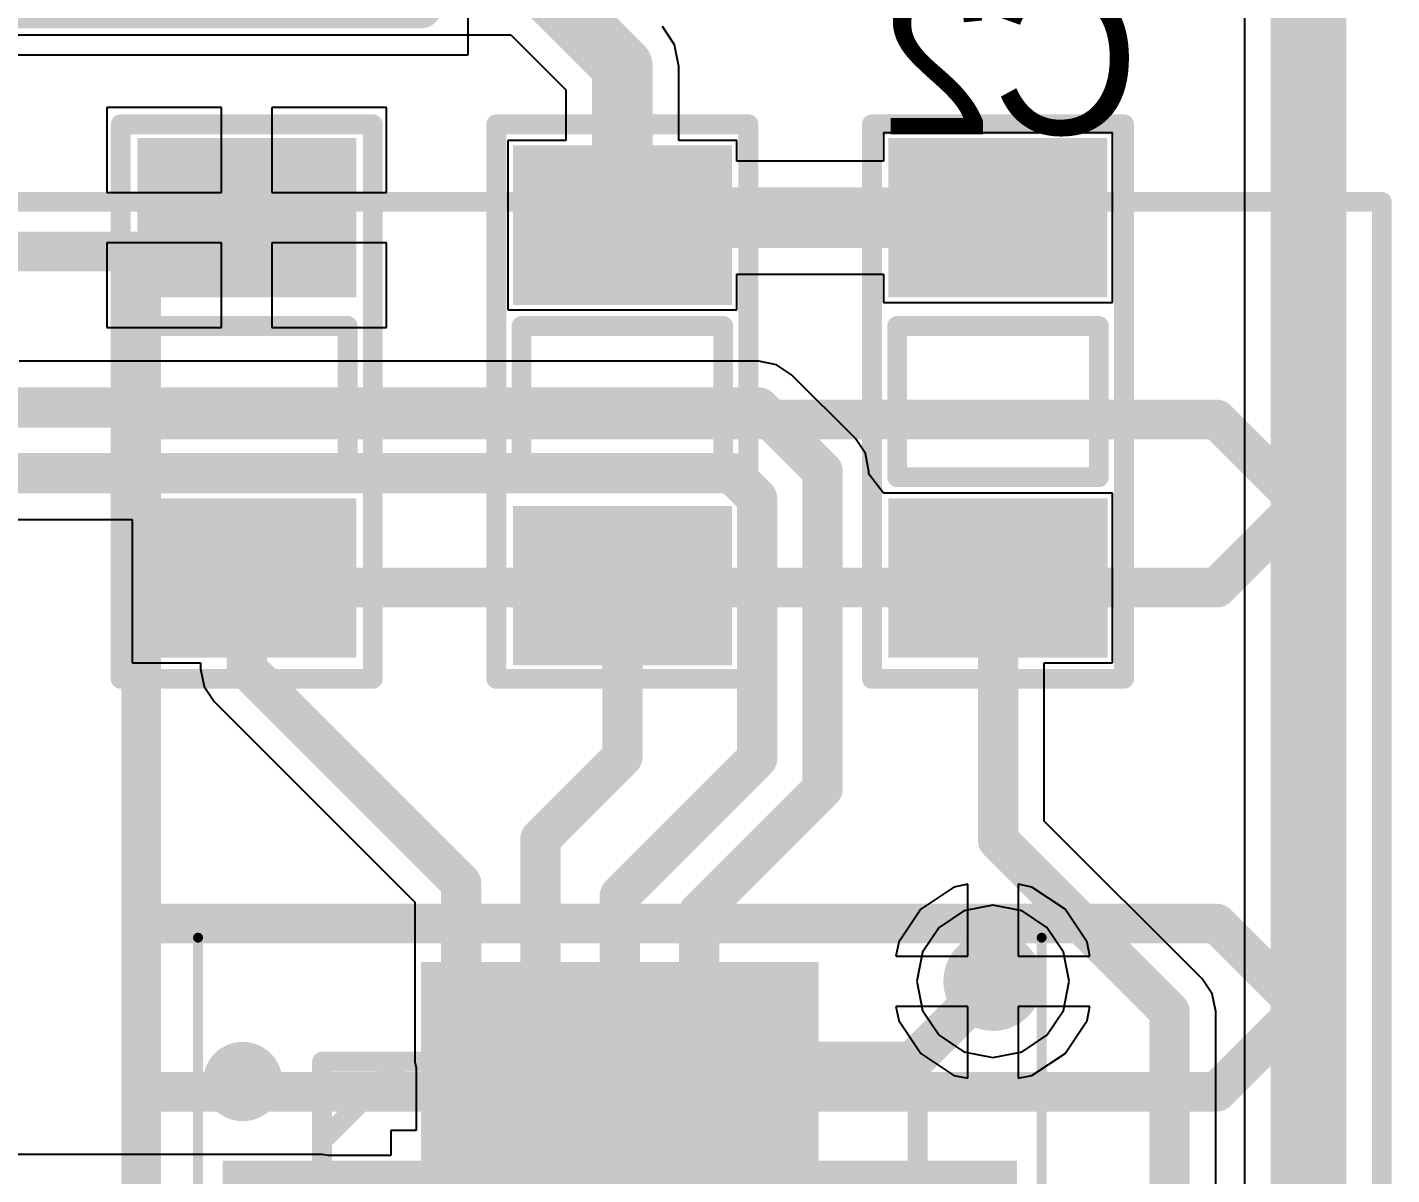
# Model space of a CAD drawing. Header units: millimetres. Extents: x 3.6 to 6.79, y 1.07 to 2.73.
# Drawn here: x 6.5175 to 6.7881, y 1.8666 to 2.0942 of the extents above; entities that cross this region are included whole.
import ezdxf

# ---------------------------------------------------------------- set-up
doc = ezdxf.new("R2010")
doc.units = ezdxf.units.MM
doc.header["$MEASUREMENT"] = 0
for name, color, linetype in [('BottomLayer', 5, 'Continuous'), ('BottomOverlay', 54, 'Continuous'), ('KeepOutLayer', 6, 'Continuous'), ('Mechanical13', 56, 'Continuous'), ('Mechanical15', 56, 'Continuous'), ('MidLayer1', 16, 'Continuous'), ('MidLayer2', 76, 'Continuous'), ('MultiLayer', 9, 'Continuous'), ('TopLayer', 1, 'Continuous'), ('TopOverlay', 2, 'Continuous'), ('TopPaste', 8, 'Continuous'), ('TopSolder', 216, 'Continuous'), ('ViaHoleLayer', 16, 'Continuous')]:
    doc.layers.add(name, color=color, linetype=linetype)

# ---------------------------------------------------------------- blocks, each defined once
blk = doc.blocks.new('RES_SMD_0603_1')
at = {"layer": 'TopLayer'}
for points in [[(-0.04681, -0.01772), (-0.02319, -0.01772), (-0.04681, 0.01772), (-0.02319, 0.01772)], [(0.02468, -0.01771), (0.0483, -0.01771), (0.02468, 0.01772), (0.0483, 0.01772)]]:
    blk.add_solid(points, dxfattribs=at)
at = {"layer": 'TopOverlay', "const_width": 0.00394}
for points in [[(-0.055, 0.025), (0.055, 0.025)], [(-0.055, 0.025), (-0.055, -0.025)], [(0.055, 0.025), (0.055, -0.025)], [(-0.015, 0.02), (0.015, 0.02)], [(-0.015, 0.02), (-0.015, -0.02)], [(0.015, 0.02), (0.015, -0.02)], [(-0.015, -0.02), (0.015, -0.02)], [(-0.055, -0.025), (0.035, -0.025)], [(0.035, -0.025), (0.055, -0.025)]]:
    blk.add_lwpolyline(points, dxfattribs=at)
at = {"layer": 'TopOverlay', "const_width": 0.00197}
for points in [[(-0.05599, 0.025, 1), (-0.05402, 0.025, 1)], [(-0.05599, 0.025, 1), (-0.05402, 0.025, 1)], [(0.05401, 0.025, 1), (0.05598, 0.025, 1)], [(0.05401, 0.025, 1), (0.05598, 0.025, 1)], [(-0.01599, 0.02, 1), (-0.01402, 0.02, 1)], [(-0.01599, 0.02, 1), (-0.01402, 0.02, 1)], [(0.01401, 0.02, 1), (0.01598, 0.02, 1)], [(0.01401, 0.02, 1), (0.01598, 0.02, 1)], [(-0.01599, -0.02, 1), (-0.01402, -0.02, 1)], [(-0.01599, -0.02, 1), (-0.01402, -0.02, 1)], [(0.01401, -0.02, 1), (0.01598, -0.02, 1)], [(0.01401, -0.02, 1), (0.01598, -0.02, 1)], [(-0.05599, -0.025, 1), (-0.05402, -0.025, 1)], [(-0.05599, -0.025, 1), (-0.05402, -0.025, 1)], [(0.03401, -0.025, 1), (0.03598, -0.025, 1)], [(0.03401, -0.025, 1), (0.03598, -0.025, 1)], [(0.05401, -0.025, 1), (0.05598, -0.025, 1)], [(0.05401, -0.025, 1), (0.05598, -0.025, 1)]]:
    blk.add_lwpolyline(points, format="xyb", close=True, dxfattribs=at)
at = {"layer": 'TopPaste'}
for points in [[(-0.04681, -0.01772), (-0.02319, -0.01772), (-0.04681, 0.01772), (-0.02319, 0.01772)], [(0.02468, -0.01771), (0.0483, -0.01771), (0.02468, 0.01772), (0.0483, 0.01772)]]:
    blk.add_solid(points, dxfattribs=at)
at = {"layer": 'TopSolder'}
for points in [[(-0.05081, -0.02172), (-0.01919, -0.02172), (-0.05081, 0.02172), (-0.01919, 0.02172)], [(0.02068, -0.02171), (0.0523, -0.02171), (0.02068, 0.02172), (0.0523, 0.02172)]]:
    blk.add_solid(points, dxfattribs=at)
blk = doc.blocks.new('RES_SMD_0603_2')
at = {"layer": 'TopLayer'}
for points in [[(-0.04681, -0.01772), (-0.02319, -0.01772), (-0.04681, 0.01772), (-0.02319, 0.01772)], [(0.02468, -0.01771), (0.0483, -0.01771), (0.02468, 0.01772), (0.0483, 0.01772)]]:
    blk.add_solid(points, dxfattribs=at)
at = {"layer": 'TopOverlay', "const_width": 0.00394}
for points in [[(0.055, 0.025), (-0.055, 0.025)], [(-0.055, -0.025), (-0.055, 0.025)], [(0.055, -0.025), (0.055, 0.025)], [(0.015, 0.02), (-0.015, 0.02)], [(-0.015, -0.02), (-0.015, 0.02)], [(0.015, -0.02), (0.015, 0.02)], [(0.015, -0.02), (-0.015, -0.02)], [(0.035, -0.025), (-0.055, -0.025)], [(0.055, -0.025), (0.035, -0.025)]]:
    blk.add_lwpolyline(points, dxfattribs=at)
at = {"layer": 'TopOverlay', "const_width": 0.00197}
for points in [[(-0.05599, 0.025, 1), (-0.05402, 0.025, 1)], [(-0.05599, 0.025, 1), (-0.05402, 0.025, 1)], [(0.05401, 0.025, 1), (0.05598, 0.025, 1)], [(0.05401, 0.025, 1), (0.05598, 0.025, 1)], [(-0.01599, 0.02, 1), (-0.01402, 0.02, 1)], [(-0.01599, 0.02, 1), (-0.01402, 0.02, 1)], [(0.01401, 0.02, 1), (0.01598, 0.02, 1)], [(0.01401, 0.02, 1), (0.01598, 0.02, 1)], [(-0.01599, -0.02, 1), (-0.01402, -0.02, 1)], [(-0.01599, -0.02, 1), (-0.01402, -0.02, 1)], [(0.01401, -0.02, 1), (0.01598, -0.02, 1)], [(0.01401, -0.02, 1), (0.01598, -0.02, 1)], [(-0.05599, -0.025, 1), (-0.05402, -0.025, 1)], [(-0.05599, -0.025, 1), (-0.05402, -0.025, 1)], [(0.03401, -0.025, 1), (0.03598, -0.025, 1)], [(0.03401, -0.025, 1), (0.03598, -0.025, 1)], [(0.05401, -0.025, 1), (0.05598, -0.025, 1)], [(0.05401, -0.025, 1), (0.05598, -0.025, 1)]]:
    blk.add_lwpolyline(points, format="xyb", close=True, dxfattribs=at)
at = {"layer": 'TopPaste'}
for points in [[(-0.04681, -0.01772), (-0.02319, -0.01772), (-0.04681, 0.01772), (-0.02319, 0.01772)], [(0.02468, -0.01771), (0.0483, -0.01771), (0.02468, 0.01772), (0.0483, 0.01772)]]:
    blk.add_solid(points, dxfattribs=at)
at = {"layer": 'TopSolder'}
for points in [[(-0.05081, -0.02172), (-0.01919, -0.02172), (-0.05081, 0.02172), (-0.01919, 0.02172)], [(0.02068, -0.02171), (0.0523, -0.02171), (0.02068, 0.02172), (0.0523, 0.02172)]]:
    blk.add_solid(points, dxfattribs=at)
blk = doc.blocks.new('RES_SMD_0603_4')
at = {"layer": 'TopLayer'}
for points in [[(-0.04681, -0.01772), (-0.02319, -0.01772), (-0.04681, 0.01772), (-0.02319, 0.01772)], [(0.02468, -0.01771), (0.0483, -0.01771), (0.02468, 0.01772), (0.0483, 0.01772)]]:
    blk.add_solid(points, dxfattribs=at)
at = {"layer": 'TopOverlay', "const_width": 0.00394}
for points in [[(-0.055, 0.025), (0.055, 0.025)], [(-0.055, 0.025), (-0.055, -0.025)], [(0.055, 0.025), (0.055, -0.025)], [(-0.015, 0.02), (0.015, 0.02)], [(-0.015, 0.02), (-0.015, -0.02)], [(0.015, 0.02), (0.015, -0.02)], [(-0.015, -0.02), (0.015, -0.02)], [(-0.055, -0.025), (0.035, -0.025)], [(0.035, -0.025), (0.055, -0.025)]]:
    blk.add_lwpolyline(points, dxfattribs=at)
at = {"layer": 'TopOverlay', "const_width": 0.00197}
for points in [[(-0.05599, 0.025, 1), (-0.05402, 0.025, 1)], [(-0.05599, 0.025, 1), (-0.05402, 0.025, 1)], [(0.05401, 0.025, 1), (0.05598, 0.025, 1)], [(0.05401, 0.025, 1), (0.05598, 0.025, 1)], [(-0.01599, 0.02, 1), (-0.01402, 0.02, 1)], [(-0.01599, 0.02, 1), (-0.01402, 0.02, 1)], [(0.01401, 0.02, 1), (0.01598, 0.02, 1)], [(0.01401, 0.02, 1), (0.01598, 0.02, 1)], [(-0.01599, -0.02, 1), (-0.01402, -0.02, 1)], [(-0.01599, -0.02, 1), (-0.01402, -0.02, 1)], [(0.01401, -0.02, 1), (0.01598, -0.02, 1)], [(0.01401, -0.02, 1), (0.01598, -0.02, 1)], [(-0.05599, -0.025, 1), (-0.05402, -0.025, 1)], [(-0.05599, -0.025, 1), (-0.05402, -0.025, 1)], [(0.03401, -0.025, 1), (0.03598, -0.025, 1)], [(0.03401, -0.025, 1), (0.03598, -0.025, 1)], [(0.05401, -0.025, 1), (0.05598, -0.025, 1)], [(0.05401, -0.025, 1), (0.05598, -0.025, 1)]]:
    blk.add_lwpolyline(points, format="xyb", close=True, dxfattribs=at)
at = {"layer": 'TopPaste'}
for points in [[(-0.04681, -0.01772), (-0.02319, -0.01772), (-0.04681, 0.01772), (-0.02319, 0.01772)], [(0.02468, -0.01771), (0.0483, -0.01771), (0.02468, 0.01772), (0.0483, 0.01772)]]:
    blk.add_solid(points, dxfattribs=at)
at = {"layer": 'TopSolder'}
for points in [[(-0.05081, -0.02172), (-0.01919, -0.02172), (-0.05081, 0.02172), (-0.01919, 0.02172)], [(0.02068, -0.02171), (0.0523, -0.02171), (0.02068, 0.02172), (0.0523, 0.02172)]]:
    blk.add_solid(points, dxfattribs=at)
blk = doc.blocks.new('QFN40P300X300X80_21N_D_6')
at = {"layer": 'Mechanical13', "const_width": 0.00394}
for points in [[(-0.05906, 0.04331), (-0.04331, 0.05906)], [(-0.05906, -0.05906), (-0.05906, 0.05906)], [(-0.05906, 0.05906), (0.05906, 0.05906)], [(0.05906, -0.05906), (0.05906, 0.05906)], [(-0.05906, -0.05906), (0.05906, -0.05906)]]:
    blk.add_lwpolyline(points, dxfattribs=at)
at = {"layer": 'Mechanical13', "const_width": 0.00197}
for points in [[(-0.06004, 0.05906, 1), (-0.05807, 0.05906, 1)], [(-0.06004, 0.05906, 1), (-0.05807, 0.05906, 1)], [(-0.04429, 0.05906, 1), (-0.04232, 0.05906, 1)], [(0.05807, 0.05906, 1), (0.06004, 0.05906, 1)], [(0.05807, 0.05906, 1), (0.06004, 0.05906, 1)], [(-0.06004, 0.04331, 1), (-0.05807, 0.04331, 1)], [(-0.06004, -0.05906, 1), (-0.05807, -0.05906, 1)], [(-0.06004, -0.05906, 1), (-0.05807, -0.05906, 1)], [(0.05807, -0.05906, 1), (0.06004, -0.05906, 1)], [(0.05807, -0.05906, 1), (0.06004, -0.05906, 1)]]:
    blk.add_lwpolyline(points, format="xyb", close=True, dxfattribs=at)
at = {"layer": 'Mechanical15', "const_width": 0.00197}
for points in [[(-0.08366, -0.08366), (-0.08366, 0.08366)], [(-0.08366, 0.08366), (0.08366, 0.08366)], [(0.08366, -0.08366), (0.08366, 0.08366)], [(-0.08366, -0.08366), (0.08366, -0.08366)]]:
    blk.add_lwpolyline(points, dxfattribs=at)
at = {"layer": 'Mechanical15', "const_width": 0.000984}
for points in [[(-0.08415, 0.08366, 1), (-0.08317, 0.08366, 1)], [(-0.08415, 0.08366, 1), (-0.08317, 0.08366, 1)], [(0.08317, 0.08366, 1), (0.08415, 0.08366, 1)], [(0.08317, 0.08366, 1), (0.08415, 0.08366, 1)], [(-0.08415, -0.08366, 1), (-0.08317, -0.08366, 1)], [(-0.08415, -0.08366, 1), (-0.08317, -0.08366, 1)], [(0.08317, -0.08366, 1), (0.08415, -0.08366, 1)], [(0.08317, -0.08366, 1), (0.08415, -0.08366, 1)]]:
    blk.add_lwpolyline(points, format="xyb", close=True, dxfattribs=at)
at = {"layer": 'TopLayer'}
for points in [[(-0.02756, 0.04331), (-0.02756, 0.0748), (-0.03543, 0.04331), (-0.03543, 0.0748)], [(-0.01181, 0.04331), (-0.01181, 0.0748), (-0.01969, 0.04331), (-0.01969, 0.0748)], [(0.00394, 0.04331), (0.00394, 0.0748), (-0.00394, 0.04331), (-0.00394, 0.0748)], [(0.01969, 0.04331), (0.01969, 0.0748), (0.01181, 0.04331), (0.01181, 0.0748)], [(0.03543, 0.04331), (0.03543, 0.0748), (0.02756, 0.04331), (0.02756, 0.0748)], [(-0.0748, 0.02756), (-0.04331, 0.02756), (-0.0748, 0.03543), (-0.04331, 0.03543)], [(0.03543, -0.03543), (0.03543, 0.03543), (-0.03543, -0.03543), (-0.03543, 0.03543)], [(0.04331, 0.02756), (0.0748, 0.02756), (0.04331, 0.03543), (0.0748, 0.03543)], [(-0.0748, 0.01181), (-0.04331, 0.01181), (-0.0748, 0.01969), (-0.04331, 0.01969)], [(0.04331, 0.01181), (0.0748, 0.01181), (0.04331, 0.01969), (0.0748, 0.01969)], [(-0.0748, -0.00394), (-0.04331, -0.00394), (-0.0748, 0.00394), (-0.04331, 0.00394)], [(0.04331, -0.00394), (0.0748, -0.00394), (0.04331, 0.00394), (0.0748, 0.00394)], [(-0.0748, -0.01969), (-0.04331, -0.01969), (-0.0748, -0.01181), (-0.04331, -0.01181)], [(0.04331, -0.01969), (0.0748, -0.01969), (0.04331, -0.01181), (0.0748, -0.01181)], [(-0.0748, -0.03543), (-0.04331, -0.03543), (-0.0748, -0.02756), (-0.04331, -0.02756)], [(0.04331, -0.03543), (0.0748, -0.03543), (0.04331, -0.02756), (0.0748, -0.02756)], [(-0.02756, -0.0748), (-0.02756, -0.04331), (-0.03543, -0.0748), (-0.03543, -0.04331)], [(-0.01181, -0.0748), (-0.01181, -0.04331), (-0.01969, -0.0748), (-0.01969, -0.04331)], [(0.00394, -0.0748), (0.00394, -0.04331), (-0.00394, -0.0748), (-0.00394, -0.04331)], [(0.01969, -0.0748), (0.01969, -0.04331), (0.01181, -0.0748), (0.01181, -0.04331)], [(0.03543, -0.0748), (0.03543, -0.04331), (0.02756, -0.0748), (0.02756, -0.04331)]]:
    blk.add_solid(points, dxfattribs=at)
at = {"layer": 'TopOverlay'}
for points, const_width in [([(-0.07087, 0.05512, 1), (-0.07874, 0.05512, 1)], 0.00787), ([(-0.08071, 0.05512, 1), (-0.07677, 0.05512, 1)], 0.00394), ([(-0.07283, 0.05512, 1), (-0.0689, 0.05512, 1)], 0.00394)]:
    blk.add_lwpolyline(points, format="xyb", close=True, dxfattribs=dict(at, const_width=const_width))
at = {"layer": 'TopPaste'}
for points in [[(-0.02756, 0.04331), (-0.02756, 0.0748), (-0.03543, 0.04331), (-0.03543, 0.0748)], [(-0.01181, 0.04331), (-0.01181, 0.0748), (-0.01969, 0.04331), (-0.01969, 0.0748)], [(0.00394, 0.04331), (0.00394, 0.0748), (-0.00394, 0.04331), (-0.00394, 0.0748)], [(0.01969, 0.04331), (0.01969, 0.0748), (0.01181, 0.04331), (0.01181, 0.0748)], [(0.03543, 0.04331), (0.03543, 0.0748), (0.02756, 0.04331), (0.02756, 0.0748)], [(-0.0748, 0.02756), (-0.04331, 0.02756), (-0.0748, 0.03543), (-0.04331, 0.03543)], [(0.03543, -0.03543), (0.03543, 0.03543), (-0.03543, -0.03543), (-0.03543, 0.03543)], [(0.04331, 0.02756), (0.0748, 0.02756), (0.04331, 0.03543), (0.0748, 0.03543)], [(-0.0748, 0.01181), (-0.04331, 0.01181), (-0.0748, 0.01969), (-0.04331, 0.01969)], [(0.04331, 0.01181), (0.0748, 0.01181), (0.04331, 0.01969), (0.0748, 0.01969)], [(-0.0748, -0.00394), (-0.04331, -0.00394), (-0.0748, 0.00394), (-0.04331, 0.00394)], [(0.04331, -0.00394), (0.0748, -0.00394), (0.04331, 0.00394), (0.0748, 0.00394)], [(-0.0748, -0.01969), (-0.04331, -0.01969), (-0.0748, -0.01181), (-0.04331, -0.01181)], [(0.04331, -0.01969), (0.0748, -0.01969), (0.04331, -0.01181), (0.0748, -0.01181)], [(-0.0748, -0.03543), (-0.04331, -0.03543), (-0.0748, -0.02756), (-0.04331, -0.02756)], [(0.04331, -0.03543), (0.0748, -0.03543), (0.04331, -0.02756), (0.0748, -0.02756)], [(-0.02756, -0.0748), (-0.02756, -0.04331), (-0.03543, -0.0748), (-0.03543, -0.04331)], [(-0.01181, -0.0748), (-0.01181, -0.04331), (-0.01969, -0.0748), (-0.01969, -0.04331)], [(0.00394, -0.0748), (0.00394, -0.04331), (-0.00394, -0.0748), (-0.00394, -0.04331)], [(0.01969, -0.0748), (0.01969, -0.04331), (0.01181, -0.0748), (0.01181, -0.04331)], [(0.03543, -0.0748), (0.03543, -0.04331), (0.02756, -0.0748), (0.02756, -0.04331)]]:
    blk.add_solid(points, dxfattribs=at)
at = {"layer": 'TopSolder'}
for points in [[(-0.02356, 0.03931), (-0.02356, 0.0788), (-0.03943, 0.03931), (-0.03943, 0.0788)], [(-0.00781, 0.03931), (-0.00781, 0.0788), (-0.02369, 0.03931), (-0.02369, 0.0788)], [(0.00794, 0.03931), (0.00794, 0.0788), (-0.00794, 0.03931), (-0.00794, 0.0788)], [(0.02369, 0.03931), (0.02369, 0.0788), (0.00781, 0.03931), (0.00781, 0.0788)], [(0.03943, 0.03931), (0.03943, 0.0788), (0.02356, 0.03931), (0.02356, 0.0788)], [(-0.0788, 0.02356), (-0.03931, 0.02356), (-0.0788, 0.03943), (-0.03931, 0.03943)], [(0.03943, -0.03943), (0.03943, 0.03943), (-0.03943, -0.03943), (-0.03943, 0.03943)], [(0.03931, 0.02356), (0.0788, 0.02356), (0.03931, 0.03943), (0.0788, 0.03943)], [(-0.0788, 0.00781), (-0.03931, 0.00781), (-0.0788, 0.02369), (-0.03931, 0.02369)], [(0.03931, 0.00781), (0.0788, 0.00781), (0.03931, 0.02369), (0.0788, 0.02369)], [(-0.0788, -0.00794), (-0.03931, -0.00794), (-0.0788, 0.00794), (-0.03931, 0.00794)], [(0.03931, -0.00794), (0.0788, -0.00794), (0.03931, 0.00794), (0.0788, 0.00794)], [(-0.0788, -0.02369), (-0.03931, -0.02369), (-0.0788, -0.00781), (-0.03931, -0.00781)], [(0.03931, -0.02369), (0.0788, -0.02369), (0.03931, -0.00781), (0.0788, -0.00781)], [(-0.0788, -0.03943), (-0.03931, -0.03943), (-0.0788, -0.02356), (-0.03931, -0.02356)], [(0.03931, -0.03943), (0.0788, -0.03943), (0.03931, -0.02356), (0.0788, -0.02356)], [(-0.02356, -0.0788), (-0.02356, -0.03931), (-0.03943, -0.0788), (-0.03943, -0.03931)], [(-0.00781, -0.0788), (-0.00781, -0.03931), (-0.02369, -0.0788), (-0.02369, -0.03931)], [(0.00794, -0.0788), (0.00794, -0.03931), (-0.00794, -0.0788), (-0.00794, -0.03931)], [(0.02369, -0.0788), (0.02369, -0.03931), (0.00781, -0.0788), (0.00781, -0.03931)], [(0.03943, -0.0788), (0.03943, -0.03931), (0.02356, -0.0788), (0.02356, -0.03931)]]:
    blk.add_solid(points, dxfattribs=at)
blk = doc.blocks.new('JP3_D2C_B_114')
at = {"layer": 'BottomOverlay', "const_width": 0.00787}
for points in [[(-0.11667, 0.42239), (-0.1, 0.43906)], [(-0.08333, 0.42239), (-0.1, 0.43906)], [(-0.01667, 0.42239), (0, 0.43906)], [(0.01667, 0.42239), (0, 0.43906)], [(-0.11667, 0.21006), (-0.11667, 0.42239)], [(-0.08333, 0.20906), (-0.08333, 0.42239)], [(-0.01667, 0.21006), (-0.01667, 0.42239)], [(0.01667, 0.21006), (0.01667, 0.42239)], [(-0.15, 0.10906), (-0.15, 0.20906)], [(0.15, 0.20906), (-0.15, 0.20906)]]:
    blk.add_lwpolyline(points, dxfattribs=at)
at = {"layer": 'BottomOverlay', "const_width": 0.00394}
for points in [[(-0.10197, 0.43906, 1), (-0.09803, 0.43906, 1)], [(-0.10197, 0.43906, 1), (-0.09803, 0.43906, 1)], [(-0.00197, 0.43906, 1), (0.00197, 0.43906, 1)], [(-0.00197, 0.43906, 1), (0.00197, 0.43906, 1)], [(-0.11863, 0.42239, 1), (-0.1147, 0.42239, 1)], [(-0.11863, 0.42239, 1), (-0.1147, 0.42239, 1)], [(-0.0853, 0.42239, 1), (-0.08136, 0.42239, 1)], [(-0.0853, 0.42239, 1), (-0.08136, 0.42239, 1)], [(-0.01864, 0.42239, 1), (-0.0147, 0.42239, 1)], [(-0.01864, 0.42239, 1), (-0.0147, 0.42239, 1)], [(0.0147, 0.42239, 1), (0.01863, 0.42239, 1)], [(0.0147, 0.42239, 1), (0.01863, 0.42239, 1)], [(-0.11863, 0.21006, 1), (-0.1147, 0.21006, 1)], [(-0.01864, 0.21006, 1), (-0.0147, 0.21006, 1)], [(0.0147, 0.21006, 1), (0.01863, 0.21006, 1)], [(-0.15197, 0.20906, 1), (-0.14803, 0.20906, 1)], [(-0.15197, 0.20906, 1), (-0.14803, 0.20906, 1)], [(-0.0853, 0.20906, 1), (-0.08136, 0.20906, 1)]]:
    blk.add_lwpolyline(points, format="xyb", close=True, dxfattribs=at)
at = {"layer": 'Mechanical15', "const_width": 0.00394}
for points in [[(-0.15984, -0.08937), (-0.15984, 0.45512)], [(0.15984, 0.45512), (-0.15984, 0.45512)]]:
    blk.add_lwpolyline(points, dxfattribs=at)
at = {"layer": 'Mechanical15', "const_width": 0.00197}
blk.add_lwpolyline([(-0.16083, 0.45512, 1), (-0.15886, 0.45512, 1)], format="xyb", close=True, dxfattribs=at)
blk.add_lwpolyline([(-0.16083, 0.45512, 1), (-0.15886, 0.45512, 1)], format="xyb", close=True, dxfattribs=at)
blk = doc.blocks.new('SAMTEC_FTS_108_04_X_D_116')
at = {"layer": 'Mechanical15'}
for p, q in [((0.22697, 0.09449), (0.22697, -0.09449)), ((0.22697, -0.09449), (-0.22697, -0.09449))]:
    blk.add_line(p, q, dxfattribs=at)
at = {"layer": 'TopOverlay', "const_width": 0.00787}
for points in [[(0.21772, -0.08524), (0.21772, 0.08524)], [(-0.21772, -0.08524), (0.21772, -0.08524)]]:
    blk.add_lwpolyline(points, dxfattribs=at)
at = {"layer": 'TopOverlay', "const_width": 0.00394}
blk.add_lwpolyline([(0.21575, -0.08524, 1), (0.21968, -0.08524, 1)], format="xyb", close=True, dxfattribs=at)
blk.add_lwpolyline([(0.21575, -0.08524, 1), (0.21968, -0.08524, 1)], format="xyb", close=True, dxfattribs=at)

msp = doc.modelspace()

# ---------------------------------------------------------------- linework, layer by layer
at = {"layer": 'BottomLayer'}
for p, q in [((6.75886, 2.7138), (6.75886, 1.81411)), ((6.70321, 1.91898), (6.6983, 1.9157)), ((6.709, 1.92013), (6.70321, 1.91898)), ((6.71479, 1.91898), (6.709, 1.92013)), ((6.7197, 1.9157), (6.71479, 1.91898)), ((6.6983, 1.9157), (6.69502, 1.91079)), ((6.72298, 1.91079), (6.7197, 1.9157)), ((6.69502, 1.91079), (6.69387, 1.905)), ((6.72413, 1.905), (6.72298, 1.91079)), ((6.69387, 1.905), (6.69502, 1.89921)), ((6.72298, 1.89921), (6.72413, 1.905)), ((6.69502, 1.89921), (6.6983, 1.8943)), ((6.7197, 1.8943), (6.72298, 1.89921)), ((6.6983, 1.8943), (6.70321, 1.89102)), ((6.71479, 1.89102), (6.7197, 1.8943)), ((6.70321, 1.89102), (6.709, 1.88987)), ((6.709, 1.88987), (6.71479, 1.89102))]:
    msp.add_line(p, q, dxfattribs=at)
at = {"layer": 'BottomLayer', "const_width": 0.00984}
msp.add_lwpolyline([(6.70408, 1.905, 1), (6.71392, 1.905, 1)], format="xyb", close=True, dxfattribs=at)
at = {"layer": 'KeepOutLayer', "const_width": 0.015}
msp.add_lwpolyline([(6.77161, 1.073), (6.77161, 2.72654)], dxfattribs=at)
at = {"layer": 'MidLayer1'}
for p, q in [((6.75886, 2.7138), (6.75886, 1.81411)), ((6.704, 1.92424), (6.70126, 1.92369)), ((6.704, 1.91), (6.704, 1.92424)), ((6.71674, 1.92369), (6.714, 1.92424)), ((6.714, 1.92424), (6.714, 1.91)), ((6.70126, 1.92369), (6.69469, 1.91931)), ((6.72331, 1.91931), (6.71674, 1.92369)), ((6.69469, 1.91931), (6.69031, 1.91274)), ((6.72769, 1.91274), (6.72331, 1.91931)), ((6.69031, 1.91274), (6.68976, 1.91)), ((6.72824, 1.91), (6.72769, 1.91274)), ((6.68976, 1.91), (6.704, 1.91)), ((6.714, 1.91), (6.72824, 1.91)), ((6.704, 1.9), (6.68976, 1.9)), ((6.68976, 1.9), (6.69031, 1.89726)), ((6.704, 1.88576), (6.704, 1.9)), ((6.72824, 1.9), (6.714, 1.9)), ((6.714, 1.9), (6.714, 1.88576)), ((6.72769, 1.89726), (6.72824, 1.9)), ((6.69031, 1.89726), (6.69469, 1.89069)), ((6.72331, 1.89069), (6.72769, 1.89726)), ((6.69469, 1.89069), (6.70126, 1.88631)), ((6.71674, 1.88631), (6.72331, 1.89069)), ((6.70126, 1.88631), (6.704, 1.88576)), ((6.714, 1.88576), (6.71674, 1.88631))]:
    msp.add_line(p, q, dxfattribs=at)
at = {"layer": 'MidLayer1', "const_width": 0.00984}
msp.add_lwpolyline([(6.70408, 1.905, 1), (6.71392, 1.905, 1)], format="xyb", close=True, dxfattribs=at)
at = {"layer": 'MidLayer2'}
for p, q in [((6.75886, 2.7138), (6.75886, 1.81411)), ((6.70321, 1.91898), (6.6983, 1.9157)), ((6.709, 1.92013), (6.70321, 1.91898)), ((6.71479, 1.91898), (6.709, 1.92013)), ((6.7197, 1.9157), (6.71479, 1.91898)), ((6.6983, 1.9157), (6.69502, 1.91079)), ((6.72298, 1.91079), (6.7197, 1.9157)), ((6.69502, 1.91079), (6.69387, 1.905)), ((6.72413, 1.905), (6.72298, 1.91079)), ((6.69387, 1.905), (6.69502, 1.89921)), ((6.72298, 1.89921), (6.72413, 1.905)), ((6.69502, 1.89921), (6.6983, 1.8943)), ((6.7197, 1.8943), (6.72298, 1.89921)), ((6.6983, 1.8943), (6.70321, 1.89102)), ((6.71479, 1.89102), (6.7197, 1.8943)), ((6.70321, 1.89102), (6.709, 1.88987)), ((6.709, 1.88987), (6.71479, 1.89102))]:
    msp.add_line(p, q, dxfattribs=at)
at = {"layer": 'MidLayer2', "const_width": 0.00984}
msp.add_lwpolyline([(6.70408, 1.905, 1), (6.71392, 1.905, 1)], format="xyb", close=True, dxfattribs=at)
at = {"layer": 'MultiLayer', "const_width": 0.00984}
msp.add_lwpolyline([(6.70408, 1.905, 1), (6.71392, 1.905, 1)], format="xyb", close=True, dxfattribs=at)
at = {"layer": 'TopLayer'}
for p, q in [((6.75886, 2.7138), (6.75886, 1.81411)), ((6.429, 2.09278), (6.61335, 2.09278)), ((6.61335, 2.09278), (6.62428, 2.08185)), ((6.64586, 2.09079), (6.64343, 2.09443)), ((6.64672, 2.0865), (6.64586, 2.09079)), ((6.64672, 2.07181), (6.64672, 2.0865)), ((6.62428, 2.08185), (6.62428, 2.07181)), ((6.556, 2.07831), (6.53328, 2.07831)), ((6.53328, 2.07831), (6.53328, 2.06149)), ((6.556, 2.06149), (6.556, 2.07831)), ((6.58871, 2.07831), (6.566, 2.07831)), ((6.566, 2.07831), (6.566, 2.06149)), ((6.58871, 2.06149), (6.58871, 2.07831)), ((6.73271, 2.07331), (6.68728, 2.07331)), ((6.68728, 2.07331), (6.68728, 2.06771)), ((6.73271, 2.03968), (6.73271, 2.07331)), ((6.62428, 2.07181), (6.61278, 2.07181)), ((6.61278, 2.07181), (6.61278, 2.03819)), ((6.65822, 2.07181), (6.64672, 2.07181)), ((6.65822, 2.06771), (6.65822, 2.07181)), ((6.68728, 2.06771), (6.65822, 2.06771)), ((6.53328, 2.06149), (6.556, 2.06149)), ((6.566, 2.06149), (6.58871, 2.06149)), ((6.556, 2.05149), (6.53328, 2.05149)), ((6.53328, 2.05149), (6.53328, 2.03468)), ((6.556, 2.03468), (6.556, 2.05149)), ((6.58871, 2.05149), (6.566, 2.05149)), ((6.566, 2.05149), (6.566, 2.03468)), ((6.58871, 2.03468), (6.58871, 2.05149)), ((6.65822, 2.03819), (6.65822, 2.04528)), ((6.65822, 2.04528), (6.68728, 2.04528)), ((6.68728, 2.04528), (6.68728, 2.03968)), ((6.61278, 2.03819), (6.65822, 2.03819)), ((6.68728, 2.03968), (6.73271, 2.03968)), ((6.53328, 2.03468), (6.556, 2.03468)), ((6.566, 2.03468), (6.58871, 2.03468)), ((6.66257, 2.02799), (6.51585, 2.02799)), ((6.66608, 2.02729), (6.66257, 2.02799)), ((6.66906, 2.0253), (6.66608, 2.02729)), ((6.68171, 2.01265), (6.66906, 2.0253)), ((6.6837, 2.00968), (6.68171, 2.01265)), ((6.6844, 2.00616), (6.6837, 2.00968)), ((6.6844, 2.00562), (6.6844, 2.00616)), ((6.68728, 2.00181), (6.6844, 2.00562)), ((6.73272, 2.00181), (6.68728, 2.00181)), ((6.73272, 1.96819), (6.73272, 2.00181)), ((6.50762, 1.99664), (6.53828, 1.99664)), ((6.53828, 1.99664), (6.53828, 1.96819)), ((6.53828, 1.96819), (6.55182, 1.96819)), ((6.55182, 1.96819), (6.55182, 1.967)), ((6.71918, 1.9368), (6.71918, 1.96819)), ((6.71918, 1.96819), (6.73272, 1.96819)), ((6.55182, 1.967), (6.55252, 1.96349)), ((6.55252, 1.96349), (6.55451, 1.96051)), ((6.55451, 1.96051), (6.59433, 1.9207)), ((6.75049, 1.90549), (6.71918, 1.9368)), ((6.59433, 1.9207), (6.59433, 1.88906)), ((6.75248, 1.90251), (6.75049, 1.90549)), ((6.75318, 1.899), (6.75248, 1.90251)), ((6.75318, 1.862), (6.75318, 1.899)), ((6.59433, 1.88906), (6.59457, 1.88785)), ((6.59457, 1.88785), (6.59457, 1.87543)), ((6.59457, 1.87543), (6.58957, 1.87543)), ((6.58957, 1.87543), (6.58957, 1.87043)), ((6.57594, 1.87067), (6.51068, 1.87067)), ((6.57715, 1.87043), (6.57594, 1.87067)), ((6.58957, 1.87043), (6.57715, 1.87043))]:
    msp.add_line(p, q, dxfattribs=at)
for points, const_width in [([(6.618, 2.104), (6.6355, 2.0865)], 0.012), ([(6.6355, 2.055), (6.6355, 2.0865)], 0.012), ([(6.6355, 2.055), (6.63699, 2.05649)], 0.012), ([(6.63699, 2.05649), (6.71, 2.05649)], 0.012), ([(6.51019, 2.01881), (6.66257, 2.01881)], 0.008), ([(6.66257, 2.01881), (6.67522, 2.00616)], 0.008), ([(6.50381, 2.00581), (6.65719, 2.00581)], 0.008), ([(6.65719, 2.00581), (6.66222, 2.00078)], 0.008), ([(6.67522, 1.94322), (6.67522, 2.00616)], 0.008), ([(6.66222, 1.94922), (6.66222, 2.00078)], 0.008), ([(6.561, 1.967), (6.561, 1.985)], 0.008), ([(6.6355, 1.9495), (6.6355, 1.98351)], 0.008), ([(6.71, 1.933), (6.71, 1.985)], 0.008), ([(6.561, 1.967), (6.6035, 1.9245)], 0.008), ([(6.61925, 1.93325), (6.6355, 1.9495)], 0.008), ([(6.635, 1.922), (6.66222, 1.94922)], 0.008), ([(6.65075, 1.91875), (6.67522, 1.94322)], 0.008), ([(6.61925, 1.88906), (6.61925, 1.93325)], 0.008), ([(6.71, 1.933), (6.744, 1.899)], 0.008), ([(6.6035, 1.88906), (6.6035, 1.9245)], 0.008), ([(6.635, 1.88906), (6.635, 1.922)], 0.008), ([(6.65075, 1.88906), (6.65075, 1.91875)], 0.008), ([(6.69306, 1.88906), (6.709, 1.905)], 0.008), ([(6.744, 1.862), (6.744, 1.899)], 0.008), ([(6.6665, 1.88906), (6.69306, 1.88906)], 0.008)]:
    msp.add_lwpolyline(points, dxfattribs=dict(at, const_width=const_width))
for points, const_width in [([(6.6325, 2.0865, 1), (6.6385, 2.0865, 1)], 0.006), ([(6.6325, 2.0865, 1), (6.6385, 2.0865, 1)], 0.006), ([(6.63399, 2.05649, 1), (6.63999, 2.05649, 1)], 0.006), ([(6.63399, 2.05649, 1), (6.63999, 2.05649, 1)], 0.006), ([(6.707, 2.05649, 1), (6.713, 2.05649, 1)], 0.006), ([(6.6325, 2.055, 1), (6.6385, 2.055, 1)], 0.006), ([(6.6325, 2.055, 1), (6.6385, 2.055, 1)], 0.006), ([(6.66057, 2.01881, 1), (6.66457, 2.01881, 1)], 0.004), ([(6.66057, 2.01881, 1), (6.66457, 2.01881, 1)], 0.004), ([(6.65519, 2.00581, 1), (6.65919, 2.00581, 1)], 0.004), ([(6.65519, 2.00581, 1), (6.65919, 2.00581, 1)], 0.004), ([(6.67322, 2.00616, 1), (6.67722, 2.00616, 1)], 0.004), ([(6.67322, 2.00616, 1), (6.67722, 2.00616, 1)], 0.004), ([(6.66022, 2.00078, 1), (6.66422, 2.00078, 1)], 0.004), ([(6.66022, 2.00078, 1), (6.66422, 2.00078, 1)], 0.004), ([(6.559, 1.985, 1), (6.563, 1.985, 1)], 0.004), ([(6.6335, 1.98351, 1), (6.6375, 1.98351, 1)], 0.004), ([(6.708, 1.985, 1), (6.712, 1.985, 1)], 0.004), ([(6.559, 1.967, 1), (6.563, 1.967, 1)], 0.004), ([(6.559, 1.967, 1), (6.563, 1.967, 1)], 0.004), ([(6.6335, 1.9495, 1), (6.6375, 1.9495, 1)], 0.004), ([(6.6335, 1.9495, 1), (6.6375, 1.9495, 1)], 0.004), ([(6.66022, 1.94922, 1), (6.66422, 1.94922, 1)], 0.004), ([(6.66022, 1.94922, 1), (6.66422, 1.94922, 1)], 0.004), ([(6.67322, 1.94322, 1), (6.67722, 1.94322, 1)], 0.004), ([(6.67322, 1.94322, 1), (6.67722, 1.94322, 1)], 0.004), ([(6.61725, 1.93325, 1), (6.62125, 1.93325, 1)], 0.004), ([(6.61725, 1.93325, 1), (6.62125, 1.93325, 1)], 0.004), ([(6.708, 1.933, 1), (6.712, 1.933, 1)], 0.004), ([(6.708, 1.933, 1), (6.712, 1.933, 1)], 0.004), ([(6.6015, 1.9245, 1), (6.6055, 1.9245, 1)], 0.004), ([(6.6015, 1.9245, 1), (6.6055, 1.9245, 1)], 0.004), ([(6.633, 1.922, 1), (6.637, 1.922, 1)], 0.004), ([(6.633, 1.922, 1), (6.637, 1.922, 1)], 0.004), ([(6.64875, 1.91875, 1), (6.65275, 1.91875, 1)], 0.004), ([(6.64875, 1.91875, 1), (6.65275, 1.91875, 1)], 0.004), ([(6.70408, 1.905, 1), (6.71392, 1.905, 1)], 0.00984), ([(6.707, 1.905, 1), (6.711, 1.905, 1)], 0.004), ([(6.742, 1.899, 1), (6.746, 1.899, 1)], 0.004), ([(6.742, 1.899, 1), (6.746, 1.899, 1)], 0.004), ([(6.6015, 1.88906, 1), (6.6055, 1.88906, 1)], 0.004), ([(6.61725, 1.88906, 1), (6.62125, 1.88906, 1)], 0.004), ([(6.633, 1.88906, 1), (6.637, 1.88906, 1)], 0.004), ([(6.64875, 1.88906, 1), (6.65275, 1.88906, 1)], 0.004), ([(6.6645, 1.88906, 1), (6.6685, 1.88906, 1)], 0.004), ([(6.69106, 1.88906, 1), (6.69506, 1.88906, 1)], 0.004), ([(6.69106, 1.88906, 1), (6.69506, 1.88906, 1)], 0.004)]:
    msp.add_lwpolyline(points, format="xyb", close=True, dxfattribs=dict(at, const_width=const_width))
at = {"layer": 'ViaHoleLayer', "const_width": 0.00591}
msp.add_lwpolyline([(6.70605, 1.905, 1), (6.71195, 1.905, 1)], format="xyb", close=True, dxfattribs=at)

# ---------------------------------------------------------------- block references
for name, p, rotation in [('SAMTEC_FTS_108_04_X_D_116', (6.37791, 2.18324), 360), ('RES_SMD_0603_4', (6.561, 2.02001), 90), ('RES_SMD_0603_2', (6.6355, 2.02), 270), ('RES_SMD_0603_1', (6.71, 2.02001), 90), ('JP3_D2C_B_114', (6.331, 1.89977), 270), ('QFN40P300X300X80_21N_D_6', (6.635, 1.83), 360)]:
    msp.add_blockref(name, p, dxfattribs=dict(rotation=rotation))

# ---------------------------------------------------------------- texts
at = {"layer": 'BottomOverlay', "text_generation_flag": 2}
msp.add_text('C2', height=0.03, dxfattribs=at).set_placement((6.738, 2.073))

doc.saveas('drawing.dxf')
